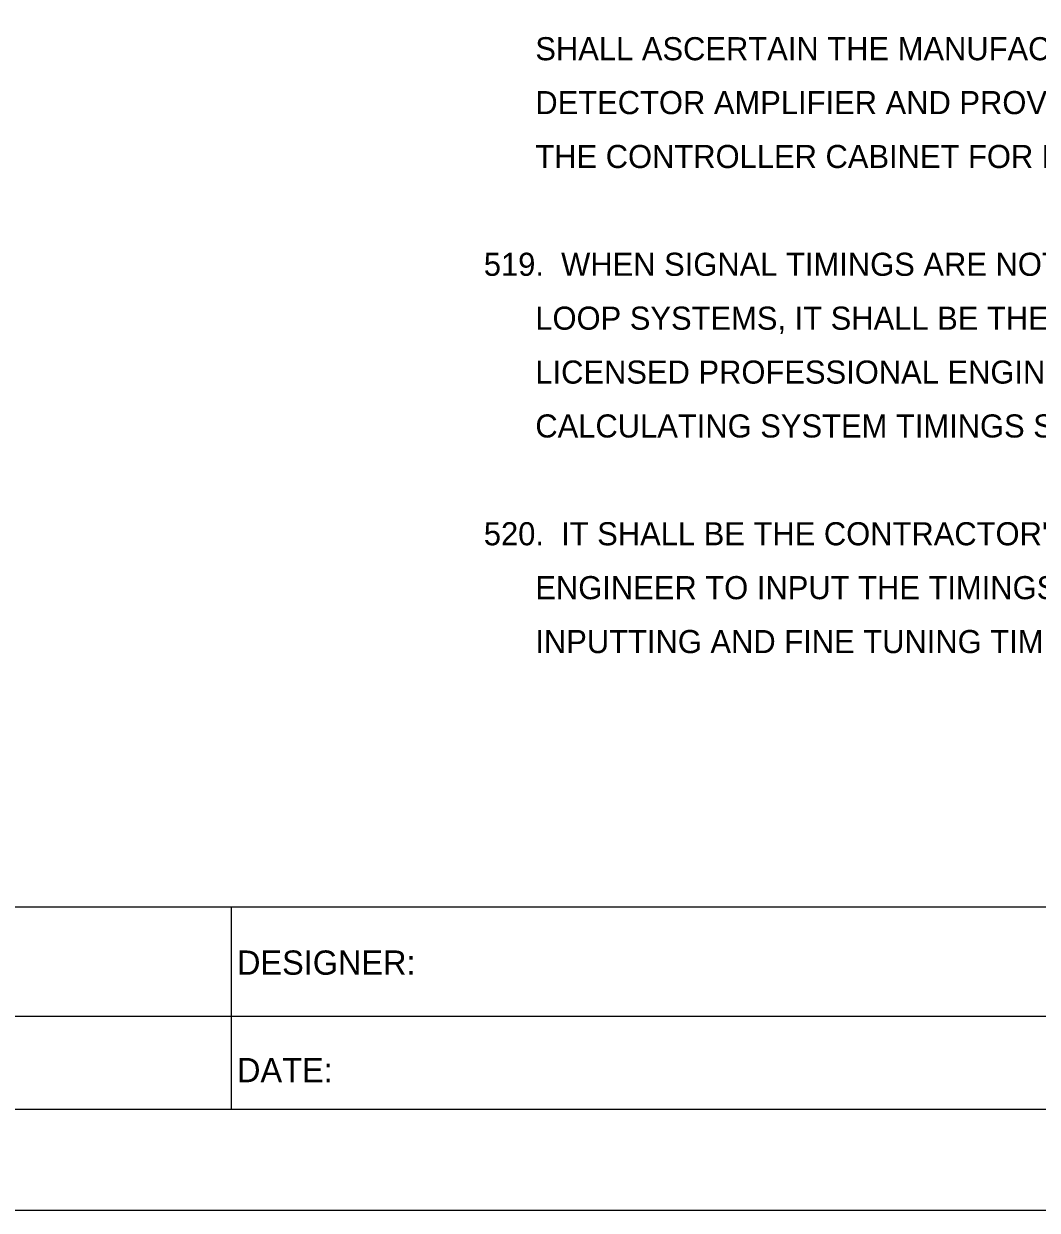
# Model space of a CAD drawing. Extents: x -88 to 7346, y -3088 to 2396.
# Drawn here: x 1039 to 1566, y -23 to 593 of the extents above; entities that cross this region are included whole.
import ezdxf

# ---------------------------------------------------------------- set-up
doc = ezdxf.new("R2010")
doc.units = 0
for name, color, linetype in [('ANNO-TXT', 7, 'Continuous'), ('Level 62', 7, 'Continuous'), ('SHT-BDR', 7, 'Continuous'), ('SHT-BNDRY', 7, 'Continuous')]:
    doc.layers.add(name, color=color, linetype=linetype)

msp = doc.modelspace()

# ---------------------------------------------------------------- linework, layer by layer
at = {"layer": 'Level 62'}
msp.add_lwpolyline([(-88.14, -23.35), (3481.87, -23.35), (3481.87, 2286.65), (-88.14, 2286.65)], close=True, dxfattribs=at)
at = {"layer": 'SHT-BDR'}
msp.add_lwpolyline([(174.33, 134.25), (3324.34, 134.25), (3324.34, 2129.26), (174.33, 2129.26)], close=True, dxfattribs=at)
at = {"layer": 'SHT-BNDRY'}
for p, q in [((1147.32, 29.15), (1147.32, 134.25)), ((174.33, 77.55), (1808.42, 77.55))]:
    msp.add_line(p, q, dxfattribs=at)
msp.add_lwpolyline([(43.11, 29.15), (3429.37, 29.15), (3429.37, 2234.15), (43.11, 2234.15)], close=True, dxfattribs=at)

# ---------------------------------------------------------------- texts
at = {"layer": 'ANNO-TXT'}
for s, p in [('      SHALL ASCERTAIN THE MANUFACTURER AND MODEL NUMBER OF EACH EXISTING', (1278.37, 574.12)), ('      DETECTOR AMPLIFIER AND PROVIDE A NEW WIRING HARNESS COMPLETELY WIRED IN', (1278.37, 546.12)), ('      THE CONTROLLER CABINET FOR EACH EXISTING DETECTOR AMPLIFIER.', (1278.37, 518.12)), ('519.  WHEN SIGNAL TIMINGS ARE NOT INCLUDED IN THE PLANS FOR TIME BASE OR CLOSED', (1278.37, 462.12)), ("      LOOP SYSTEMS, IT SHALL BE THE CONTRACTOR'S RESPONSIBILITY TO HIRE A", (1278.37, 434.12)), ('      LICENSED PROFESSIONAL ENGINEER TO CALCULATE SIGNAL TIMINGS.  THE COST OF', (1278.37, 406.12)), ('      CALCULATING SYSTEM TIMINGS SHALL BE A SUBSIDIARY OBLIGATION OF 730C.', (1278.37, 378.12)), ("520.  IT SHALL BE THE CONTRACTOR'S RESPONSIBILITY TO HIRE A LICENSED PROFESSIONAL", (1278.37, 322.12)), ('      ENGINEER TO INPUT THE TIMINGS AND FINE TUNE THE TIMINGS.  THE COST OF', (1278.37, 294.12)), ('      INPUTTING AND FINE TUNING TIMINGS SHALL BE A SUBSIDIARY OBLIGATION OF 730C.', (1278.37, 266.12))]:
    msp.add_text(s, height=12, dxfattribs=at).set_placement(p)
for s, p in [('DESIGNER:', (1150.22, 99.02)), ('DATE:', (1150.22, 43.17))]:
    msp.add_text(s, height=12.6, rotation=360, dxfattribs=at).set_placement(p)

doc.saveas('drawing.dxf')
